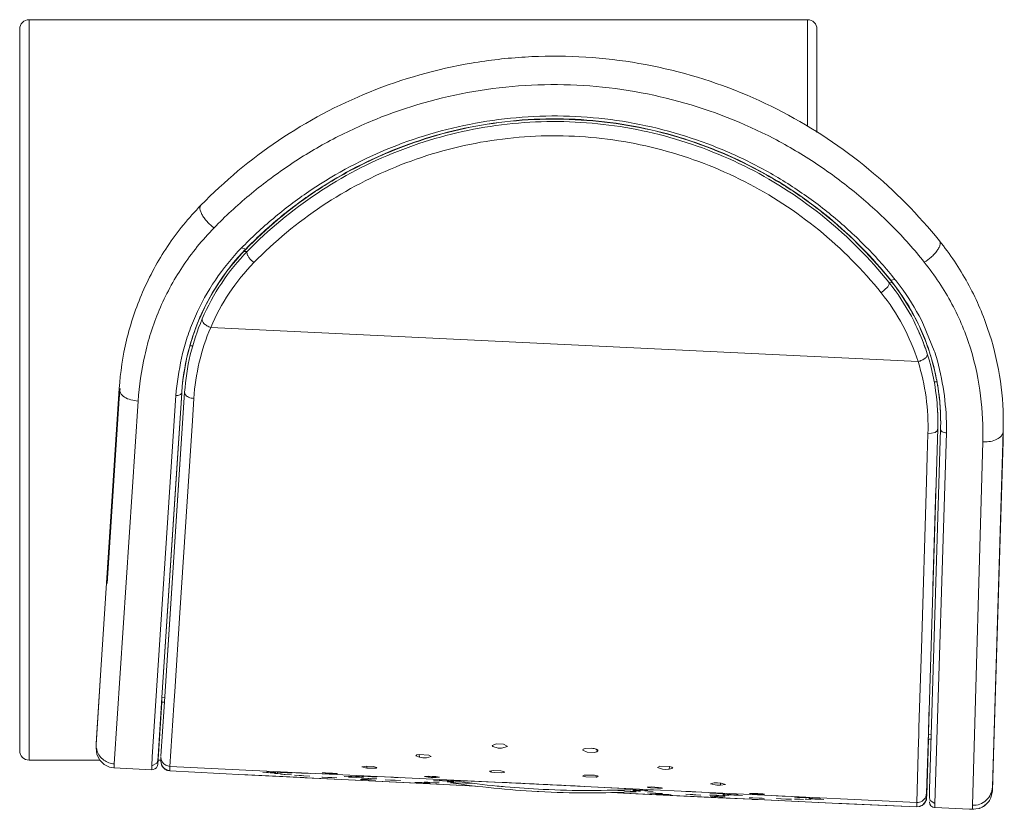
# Model space of a CAD drawing. Header units: millimetres. Extents: x 5438 to 6032, y -2661 to -1821.
# Drawn here: x 5628.68 to 5641.63, y -1906.36 to -1895.96 of the extents above; entities that cross this region are included whole.
import ezdxf

# ---------------------------------------------------------------- set-up
doc = ezdxf.new("R2010")
doc.units = ezdxf.units.MM
doc.header["$LTSCALE"] = 0.1
doc.layers.get('0').update_dxf_attribs({"lineweight": 15})

msp = doc.modelspace()

# ---------------------------------------------------------------- linework, layer by layer
at = {"color": 7, "linetype": 'Continuous'}
for p, q in [((5628.8033, -1905.7122), (5628.8034, -1895.9622)), ((5639.0534, -1895.9622), (5628.8034, -1895.9622)), ((5639.0534, -1895.9622), (5639.0534, -1897.3671)), ((5628.6784, -1905.5873), (5628.6784, -1896.0872)), ((5639.1784, -1896.0873), (5639.1784, -1897.4465)), ((5631.5998, -1898.9672), (5631.6553, -1898.9823)), ((5631.6304, -1899.0132), (5631.6772, -1899.0155)), ((5631.6553, -1898.9874), (5631.6553, -1898.9823)), ((5631.7181, -1899.1192), (5631.7638, -1899.1607)), ((5640.1283, -1899.4437), (5640.1107, -1899.4806)), ((5640.1243, -1899.4232), (5640.1715, -1899.4254)), ((5640.1245, -1899.4188), (5640.1283, -1899.4437)), ((5640.2058, -1899.3826), (5640.1492, -1899.3923)), ((5640.1492, -1899.3973), (5640.1492, -1899.3923)), ((5640.1107, -1899.4806), (5640.0241, -1899.5594)), ((5640.5826, -1899.98), (5640.7235, -1900.3231)), ((5631.194, -1900.0145), (5640.5092, -1900.4641)), ((5630.9585, -1900.2589), (5630.9202, -1900.2571)), ((5640.7588, -1900.7319), (5640.7202, -1900.7301)), ((5629.9897, -1900.8206), (5629.7432, -1904.5912)), ((5630.5506, -1904.888), (5630.8129, -1900.8738)), ((5630.8508, -1900.8687), (5630.5801, -1905.0121)), ((5630.7405, -1900.8501), (5630.7392, -1900.8617)), ((5630.8129, -1900.8791), (5630.7569, -1901.7349)), ((5630.8129, -1900.8791), (5630.8129, -1900.8738)), ((5630.8485, -1900.8686), (5630.8562, -1900.8964)), ((5629.8288, -1903.3869), (5629.9897, -1900.9481)), ((5629.9227, -1905.7607), (5630.2373, -1900.9838)), ((5630.7339, -1900.912), (5630.4251, -1905.6703)), ((5630.9526, -1901.2461), (5630.9721, -1900.9494)), ((5630.9311, -1901.575), (5630.9526, -1901.2461)), ((5640.7702, -1901.2562), (5640.7688, -1901.3514)), ((5641.6325, -1901.2644), (5641.6307, -1901.3825)), ((5641.6325, -1901.2649), (5641.6325, -1901.3931)), ((5640.6404, -1901.4156), (5640.7347, -1901.3962)), ((5640.642, -1905.4941), (5640.7688, -1901.3474)), ((5640.8061, -1901.3561), (5640.7223, -1904.0888)), ((5640.7296, -1906.2835), (5640.8843, -1901.4017)), ((5640.761, -1901.3742), (5640.7347, -1901.3962)), ((5640.7711, -1901.3474), (5640.761, -1901.3742)), ((5641.488, -1906.0648), (5641.6307, -1901.3825)), ((5641.6325, -1901.395), (5641.6307, -1901.51)), ((5640.6404, -1901.416), (5640.6312, -1901.7133)), ((5641.361, -1901.5207), (5641.2261, -1906.3065)), ((5641.6307, -1901.51), (5641.5029, -1905.6446)), ((5630.5813, -1905.0122), (5630.8069, -1901.5444)), ((5630.7878, -1903.7733), (5630.9311, -1901.575)), ((5630.7569, -1901.7349), (5630.5519, -1904.8881)), ((5640.6312, -1901.7133), (5640.621, -1902.0427)), ((5640.621, -1902.0427), (5640.5532, -1904.2447)), ((5640.7052, -1903.4281), (5640.745, -1902.1267)), ((5630.7204, -1904.8093), (5630.7878, -1903.7733)), ((5640.7223, -1904.0888), (5640.6612, -1906.0994)), ((5640.5532, -1904.2447), (5640.5213, -1905.2823)), ((5629.7432, -1904.5912), (5629.6854, -1905.4945)), ((5629.7432, -1904.5915), (5629.6929, -1905.3691)), ((5630.505, -1905.5933), (5630.5506, -1904.888)), ((5630.5519, -1904.8881), (5630.5519, -1904.948)), ((5630.5881, -1904.8898), (5630.5519, -1904.8881)), ((5630.7127, -1904.9286), (5630.7204, -1904.8093)), ((5630.5527, -1904.9481), (5630.4978, -1905.7677)), ((5630.5801, -1905.0121), (5630.5386, -1905.6613)), ((5630.5519, -1904.948), (5630.5842, -1904.9496)), ((5630.6573, -1905.794), (5630.7089, -1904.9864)), ((5630.7089, -1904.9864), (5630.7127, -1904.9286)), ((5640.6425, -1905.4941), (5640.6576, -1904.9906)), ((5640.5213, -1905.2823), (5640.5177, -1905.4022)), ((5629.6929, -1905.3691), (5629.6849, -1905.5046)), ((5640.5177, -1905.4022), (5640.5159, -1905.4599)), ((5640.6837, -1905.3771), (5640.6456, -1905.3752)), ((5629.6849, -1905.5088), (5629.6849, -1905.5046)), ((5629.6877, -1905.5448), (5629.6849, -1905.5088)), ((5629.6849, -1905.5089), (5629.6849, -1905.5507)), ((5629.6849, -1905.5507), (5629.6853, -1905.5481)), ((5634.9557, -1905.4969), (5634.901, -1905.5208)), ((5634.9011, -1905.5208), (5634.908, -1905.5315)), ((5634.908, -1905.5315), (5634.9066, -1905.5202)), ((5634.908, -1905.5315), (5634.9783, -1905.5522)), ((5635.0482, -1905.5008), (5634.9557, -1905.4969)), ((5635.0246, -1905.5542), (5635.1008, -1905.531)), ((5635.1005, -1905.5262), (5635.0482, -1905.5008)), ((5635.1003, -1905.531), (5635.1005, -1905.5262)), ((5640.5159, -1905.4599), (5640.4915, -1906.2686)), ((5640.6224, -1906.1476), (5640.642, -1905.4941)), ((5640.6464, -1905.4359), (5640.6234, -1906.1767)), ((5640.6438, -1905.4351), (5640.6837, -1905.437)), ((5630.4251, -1905.6703), (5630.4192, -1905.7857)), ((5630.4976, -1905.7169), (5630.505, -1905.5933)), ((5630.5384, -1905.6691), (5630.5384, -1905.7191)), ((5633.9084, -1905.6431), (5633.8972, -1905.6537)), ((5633.8972, -1905.6537), (5633.9434, -1905.6743)), ((5633.9396, -1905.6365), (5633.9084, -1905.6431)), ((5634.0687, -1905.6444), (5633.9396, -1905.6365)), ((5633.9434, -1905.6743), (5633.9414, -1905.6365)), ((5633.9888, -1905.6798), (5633.9434, -1905.6743)), ((5634.0382, -1905.6801), (5633.9888, -1905.6798)), ((5634.0969, -1905.6633), (5634.0382, -1905.6801)), ((5634.0687, -1905.6444), (5634.0969, -1905.6633)), ((5636.0939, -1905.5791), (5636.1524, -1905.6073)), ((5636.0986, -1905.5691), (5636.0942, -1905.5791)), ((5636.1234, -1905.5582), (5636.0986, -1905.5691)), ((5636.2116, -1905.5546), (5636.1234, -1905.5582)), ((5636.1524, -1905.6073), (5636.2425, -1905.6102)), ((5636.2425, -1905.6102), (5636.2772, -1905.6024)), ((5636.2772, -1905.6024), (5636.283, -1905.574)), ((5636.2772, -1905.6024), (5636.2937, -1905.5884)), ((5641.5029, -1905.6446), (5641.4879, -1906.1196)), ((5629.7334, -1905.7122), (5628.8033, -1905.7122)), ((5629.9216, -1905.8142), (5629.9228, -1905.7686)), ((5630.4192, -1905.7857), (5630.4188, -1905.8386)), ((5630.485, -1905.7526), (5630.4192, -1905.7857)), ((5630.4975, -1905.7169), (5630.485, -1905.7526)), ((5630.4976, -1905.7214), (5630.4976, -1905.7169)), ((5630.4976, -1905.7696), (5630.4976, -1905.7214)), ((5630.4978, -1905.7677), (5630.4976, -1905.7696)), ((5630.5386, -1905.7122), (5630.5017, -1905.7122)), ((5630.5384, -1905.7193), (5630.5384, -1905.7272)), ((5630.5384, -1905.7274), (5630.5454, -1905.7686)), ((5630.5386, -1905.7191), (5630.5473, -1905.7737)), ((5630.6029, -1905.7785), (5630.6573, -1905.794)), ((5630.6573, -1905.794), (5630.6573, -1905.8521)), ((5635.0344, -1906.0052), (5630.6573, -1905.794)), ((5633.1842, -1905.8008), (5633.2515, -1905.8168)), ((5633.244, -1905.7901), (5633.1862, -1905.798)), ((5633.3348, -1905.795), (5633.244, -1905.7901)), ((5633.2515, -1905.8168), (5633.2512, -1905.7903)), ((5633.3839, -1905.8104), (5633.3348, -1905.795)), ((5637.1091, -1905.7911), (5637.0781, -1905.8071)), ((5637.0781, -1905.8071), (5637.1433, -1905.8307)), ((5637.1091, -1905.7911), (5637.2372, -1905.7952)), ((5637.2311, -1905.8329), (5637.2367, -1905.7952)), ((5637.2372, -1905.7952), (5637.2689, -1905.8056)), ((5637.2689, -1905.8056), (5637.279, -1905.817)), ((5629.9178, -1905.8137), (5629.9181, -1905.8137)), ((5629.9178, -1905.8137), (5630.4173, -1905.8394)), ((5630.4181, -1905.8389), (5630.4173, -1905.8394)), ((5630.6186, -1905.8439), (5630.6573, -1905.8521)), ((5630.6276, -1905.847), (5630.6475, -1905.8505)), ((5630.6569, -1905.8521), (5630.6573, -1905.8521)), ((5630.6569, -1905.8521), (5631.643, -1905.9041)), ((5631.6433, -1905.904), (5630.6573, -1905.8521)), ((5631.643, -1905.9041), (5632.7376, -1905.9584)), ((5631.6602, -1905.9049), (5631.6433, -1905.904)), ((5631.6847, -1905.9061), (5631.6602, -1905.9049)), ((5632.4204, -1905.9426), (5631.6847, -1905.9061)), ((5631.9494, -1905.8769), (5631.8788, -1905.874)), ((5631.9627, -1905.8717), (5631.9268, -1905.8703)), ((5631.9268, -1905.8703), (5632.0189, -1905.8752)), ((5631.9783, -1905.8793), (5632.0785, -1905.8836)), ((5632.0785, -1905.8836), (5631.9969, -1905.8792)), ((5632.1217, -1905.8916), (5632.0326, -1905.8869)), ((5632.0692, -1905.8712), (5632.1533, -1905.8758)), ((5632.1533, -1905.8758), (5632.269, -1905.8809)), ((5632.1742, -1905.8996), (5632.1615, -1905.899)), ((5632.1738, -1905.9006), (5632.2586, -1905.9042)), ((5632.2586, -1905.9042), (5632.1742, -1905.8996)), ((5632.269, -1905.8809), (5632.2023, -1905.8772)), ((5632.3914, -1905.916), (5632.2977, -1905.9119)), ((5632.2977, -1905.9119), (5632.4216, -1905.9184)), ((5632.3307, -1905.8777), (5632.3144, -1905.8772)), ((5632.3144, -1905.8772), (5632.3895, -1905.8813)), ((5632.456, -1905.8836), (5632.3307, -1905.8777)), ((5632.3895, -1905.8813), (5632.5142, -1905.8869)), ((5632.4223, -1905.9175), (5632.3914, -1905.916)), ((5632.4216, -1905.9184), (5632.4975, -1905.9216)), ((5632.4975, -1905.9216), (5632.4223, -1905.9175)), ((5632.5142, -1905.8869), (5632.456, -1905.8836)), ((5632.6561, -1905.9349), (5632.7434, -1905.9396)), ((5632.6608, -1905.88), (5632.7432, -1905.8878)), ((5632.7386, -1905.9385), (5632.6657, -1905.9352)), ((5632.7959, -1905.8821), (5632.7044, -1905.8782)), ((5632.7432, -1905.8878), (5632.7433, -1905.8794)), ((5632.7432, -1905.8878), (5632.857, -1905.8906)), ((5632.8605, -1905.8897), (5632.7959, -1905.8821)), ((5632.9525, -1905.9259), (5633.0525, -1905.9302)), ((5633.0522, -1905.9312), (5632.9525, -1905.9259)), ((5633.116, -1905.9407), (5633.0076, -1905.935)), ((5633.0087, -1905.9222), (5633.0996, -1905.9261)), ((5633.0999, -1905.9271), (5633.0087, -1905.9222)), ((5633.0996, -1905.9261), (5633.1173, -1905.927)), ((5633.2084, -1905.9319), (5633.0999, -1905.9271)), ((5633.1137, -1905.9396), (5633.1941, -1905.9437)), ((5633.1317, -1905.9277), (5633.1173, -1905.927)), ((5633.1836, -1905.9243), (5633.2646, -1905.9277)), ((5633.2652, -1905.9287), (5633.1836, -1905.9243)), ((5633.2515, -1905.8168), (5633.3746, -1905.8155)), ((5633.2646, -1905.9277), (5633.3019, -1905.9295)), ((5633.3834, -1905.9339), (5633.2652, -1905.9287)), ((5633.316, -1905.9302), (5633.3019, -1905.9295)), ((5633.316, -1905.9302), (5633.3834, -1905.9339)), ((5633.3746, -1905.8155), (5633.3839, -1905.8104)), ((5633.4989, -1905.9333), (5633.5774, -1905.9366)), ((5633.5682, -1905.9371), (5633.4989, -1905.9333)), ((5633.6986, -1905.9429), (5633.5682, -1905.9371)), ((5633.6429, -1905.9398), (5633.6294, -1905.9391)), ((5634.008, -1905.9278), (5634.0579, -1905.9239)), ((5634.0584, -1905.9359), (5634.008, -1905.9278)), ((5634.0579, -1905.9239), (5634.109, -1905.9252)), ((5634.0722, -1905.9276), (5634.0722, -1905.937)), ((5634.109, -1905.9252), (5634.1576, -1905.9286)), ((5634.1576, -1905.9286), (5634.2077, -1905.9375)), ((5634.2077, -1905.9375), (5634.1655, -1905.9408)), ((5634.8658, -1905.859), (5634.9158, -1905.8475)), ((5634.8801, -1905.8674), (5634.8658, -1905.859)), ((5634.8902, -1905.87), (5634.8801, -1905.8674)), ((5634.8895, -1905.8575), (5634.8902, -1905.87)), ((5634.929, -1905.8759), (5634.8902, -1905.87)), ((5634.9158, -1905.8475), (5635.0168, -1905.8522)), ((5635.0248, -1905.8786), (5634.929, -1905.8759)), ((5635.0168, -1905.8522), (5635.0518, -1905.8595)), ((5635.0656, -1905.8687), (5635.0248, -1905.8786)), ((5635.0518, -1905.8595), (5635.0656, -1905.8687)), ((5636.0957, -1905.9184), (5636.1103, -1905.9106)), ((5636.136, -1905.9323), (5636.0995, -1905.9225)), ((5636.1103, -1905.9106), (5636.2472, -1905.9118)), ((5636.2702, -1905.9366), (5636.136, -1905.9323)), ((5636.2472, -1905.9118), (5636.2835, -1905.9197)), ((5636.2721, -1905.9243), (5636.2702, -1905.9366)), ((5636.2806, -1905.935), (5636.2702, -1905.9366)), ((5636.2955, -1905.928), (5636.2806, -1905.935)), ((5637.1433, -1905.8307), (5637.1859, -1905.834)), ((5637.1859, -1905.834), (5637.2309, -1905.8329)), ((5637.279, -1905.817), (5637.2309, -1905.8329)), ((5632.4343, -1905.9433), (5632.4204, -1905.9426)), ((5632.8203, -1905.9625), (5632.4343, -1905.9433)), ((5632.7376, -1905.9584), (5634.0036, -1906.0208)), ((5632.8558, -1905.9446), (5632.7877, -1905.9408)), ((5632.7906, -1905.9419), (5632.8533, -1905.9446)), ((5632.8309, -1905.963), (5632.8203, -1905.9625)), ((5632.8309, -1905.963), (5632.8203, -1905.9626)), ((5634.3486, -1906.0376), (5632.8309, -1905.963)), ((5633.2074, -1905.9446), (5633.116, -1905.9407)), ((5633.2327, -1905.9678), (5633.1652, -1905.965)), ((5633.1652, -1905.965), (5633.3137, -1905.9726)), ((5633.1803, -1905.9496), (5633.2622, -1905.9531)), ((5633.1941, -1905.9437), (5633.2074, -1905.9446)), ((5633.2767, -1905.9538), (5633.2622, -1905.9531)), ((5633.2767, -1905.9538), (5633.3794, -1905.9592)), ((5633.3649, -1905.9746), (5633.2819, -1905.9701)), ((5633.3801, -1905.9593), (5633.2982, -1905.9558)), ((5633.3137, -1905.9726), (5633.3649, -1905.9746)), ((5633.4926, -1905.9709), (5633.5623, -1905.9738)), ((5633.6227, -1905.9777), (5633.4926, -1905.9709)), ((5633.5766, -1905.9745), (5633.5623, -1905.9738)), ((5633.5766, -1905.9745), (5633.6894, -1905.9803)), ((5633.6924, -1905.9806), (5633.6227, -1905.9777)), ((5633.6429, -1905.9398), (5633.6986, -1905.9429)), ((5633.8831, -1906.0045), (5634.0517, -1906.013)), ((5634.0036, -1906.0208), (5634.6821, -1906.0538)), ((5634.1534, -1906.0092), (5634.0045, -1906.0016)), ((5634.0829, -1906.0142), (5634.023, -1906.0108)), ((5634.0517, -1906.013), (5634.0829, -1906.0142)), ((5634.0687, -1906.0042), (5634.0555, -1906.0036)), ((5634.0687, -1906.0042), (5634.1943, -1906.0105)), ((5634.1655, -1905.9408), (5634.1193, -1905.9396)), ((5634.1261, -1905.9826), (5634.1739, -1905.9853)), ((5634.1739, -1905.9853), (5634.2044, -1905.9868)), ((5634.2212, -1905.9806), (5634.1987, -1905.9797)), ((5634.2041, -1905.9802), (5634.2358, -1905.982)), ((5634.2858, -1905.9845), (5634.3957, -1905.9894)), ((5634.3073, -1905.998), (5634.3867, -1906.0016)), ((5634.6799, -1906.0537), (5634.3486, -1906.0376)), ((5634.3508, -1905.9775), (5634.4215, -1905.9789)), ((5634.3508, -1906.0093), (5634.4215, -1906.0107)), ((5634.3971, -1905.9894), (5634.3534, -1905.9869)), ((5635.0344, -1906.0052), (5634.4182, -1905.979)), ((5634.4215, -1905.9789), (5635.0333, -1906.0051)), ((5634.4215, -1906.0107), (5634.6712, -1906.0207)), ((5635.0333, -1906.0051), (5635.0869, -1906.0076)), ((5636.1144, -1906.0573), (5635.0344, -1906.0052)), ((5635.0869, -1906.0076), (5635.0974, -1906.008)), ((5636.0514, -1906.0541), (5636.0619, -1906.0546)), ((5636.0619, -1906.0546), (5636.1156, -1906.0573)), ((5640.4915, -1906.2686), (5636.1144, -1906.0573)), ((5636.1156, -1906.0573), (5636.7273, -1906.0902)), ((5636.9434, -1906.0695), (5636.9941, -1906.0655)), ((5636.9941, -1906.0655), (5637.0932, -1906.0703)), ((5637.8256, -1906.0118), (5637.7753, -1906.0224)), ((5637.7753, -1906.0224), (5637.8574, -1906.0396)), ((5637.8703, -1906.012), (5637.8256, -1906.0118)), ((5637.9171, -1906.0157), (5637.8703, -1906.012)), ((5637.9064, -1906.0415), (5637.9093, -1906.0151)), ((5637.9064, -1906.0415), (5637.975, -1906.0321)), ((5637.975, -1906.0321), (5637.9171, -1906.0157)), ((5641.488, -1906.0648), (5641.488, -1906.1178)), ((5635.5161, -1906.126), (5635.4938, -1906.1248)), ((5636.4636, -1906.1398), (5637.0924, -1906.1699)), ((5636.7945, -1906.1557), (5636.4658, -1906.1399)), ((5636.4743, -1906.1078), (5636.7273, -1906.122)), ((5636.7273, -1906.0902), (5636.798, -1906.0956)), ((5636.7273, -1906.122), (5636.798, -1906.1274)), ((5636.7517, -1906.103), (5636.7942, -1906.1055)), ((5636.7527, -1906.1156), (5636.8415, -1906.1204)), ((5636.8299, -1906.1063), (5636.757, -1906.1031)), ((5637.8729, -1906.2069), (5636.7945, -1906.1557)), ((5636.8635, -1906.1079), (5636.8299, -1906.1063)), ((5636.8631, -1906.1089), (5636.9447, -1906.1125)), ((5636.8838, -1906.1089), (5636.8635, -1906.1079)), ((5636.9123, -1906.1176), (5637.0227, -1906.1224)), ((5636.9515, -1906.1127), (5636.9277, -1906.1112)), ((5636.9532, -1906.0729), (5636.9434, -1906.0695)), ((5636.9444, -1906.1435), (5636.9967, -1906.1455)), ((5636.983, -1906.1457), (5636.9444, -1906.1435)), ((5636.9852, -1906.0769), (5636.9532, -1906.0729)), ((5637.0227, -1906.1224), (5636.9749, -1906.1197)), ((5636.983, -1906.1457), (5636.9952, -1906.1463)), ((5637.0784, -1906.0821), (5636.9852, -1906.0769)), ((5637.0576, -1906.1578), (5637.0766, -1906.159)), ((5637.2266, -1906.1656), (5637.0642, -1906.1579)), ((5637.0766, -1906.159), (5637.2574, -1906.1674)), ((5637.0794, -1906.0727), (5637.0784, -1906.0821)), ((5637.1432, -1906.0792), (5637.0924, -1906.0824)), ((5637.0924, -1906.1699), (5638.3158, -1906.2278)), ((5637.0932, -1906.0703), (5637.1302, -1906.0749)), ((5637.1302, -1906.0749), (5637.1432, -1906.0792)), ((5637.2574, -1906.1674), (5637.2266, -1906.1656)), ((5637.4507, -1906.162), (5637.5311, -1906.1654)), ((5637.5064, -1906.1652), (5637.4507, -1906.162)), ((5637.5214, -1906.127), (5637.4519, -1906.1241)), ((5637.4519, -1906.1241), (5637.5678, -1906.1302)), ((5637.5064, -1906.1652), (5637.52, -1906.1658)), ((5637.6504, -1906.1717), (5637.52, -1906.1658)), ((5637.5678, -1906.1302), (5637.5821, -1906.1309)), ((5637.6516, -1906.1338), (5637.568, -1906.1292)), ((5637.5811, -1906.1679), (5637.6504, -1906.1717)), ((5637.5821, -1906.1309), (5637.6516, -1906.1338)), ((5637.7658, -1906.171), (5637.8331, -1906.1747)), ((5637.8033, -1906.1469), (5637.7668, -1906.1455)), ((5637.7668, -1906.1455), (5637.8701, -1906.151)), ((5637.8343, -1906.1739), (5637.7691, -1906.1711)), ((5637.7706, -1906.1874), (5637.8064, -1906.1895)), ((5637.8248, -1906.1896), (5637.7712, -1906.1874)), ((5637.8473, -1906.1754), (5637.9637, -1906.1807)), ((5637.8702, -1906.15), (5637.8485, -1906.149)), ((5637.8701, -1906.151), (5637.8847, -1906.1517)), ((5637.9664, -1906.1552), (5637.8702, -1906.15)), ((5637.9655, -1906.1807), (5637.884, -1906.1763)), ((5637.8847, -1906.1517), (5637.9606, -1906.1551)), ((5637.9703, -1906.197), (5637.9197, -1906.1941)), ((5637.94, -1906.1602), (5638.0337, -1906.1652)), ((5637.9614, -1906.1738), (5637.9407, -1906.1731)), ((5637.9407, -1906.1731), (5638.0173, -1906.1773)), ((5637.9966, -1906.1694), (5638.0817, -1906.174)), ((5638.1397, -1906.1699), (5638.0313, -1906.1641)), ((5638.0337, -1906.1652), (5638.0484, -1906.1659)), ((5638.0484, -1906.1659), (5638.1397, -1906.1699)), ((5638.0817, -1906.174), (5638.1963, -1906.179)), ((5638.1963, -1906.179), (5638.0966, -1906.1737)), ((5638.3541, -1906.1503), (5638.2891, -1906.1517)), ((5638.2891, -1906.1517), (5638.3564, -1906.1586)), ((5638.4061, -1906.1611), (5638.4068, -1906.1527)), ((5638.4061, -1906.1611), (5638.4888, -1906.1613)), ((5638.7181, -1906.186), (5638.6426, -1906.1828)), ((5638.6426, -1906.1828), (5638.7489, -1906.1884)), ((5638.7491, -1906.1875), (5638.7181, -1906.186)), ((5638.7489, -1906.1884), (5638.8423, -1906.1924)), ((5638.8423, -1906.1924), (5638.7491, -1906.1875)), ((5640.6224, -1906.1476), (5640.6113, -1906.1955)), ((5640.6224, -1906.1476), (5640.6225, -1906.2057)), ((5640.6234, -1906.1767), (5640.6225, -1906.2059)), ((5640.6612, -1906.0994), (5640.6583, -1906.2063)), ((5641.468, -1906.2074), (5641.488, -1906.1175)), ((5641.4879, -1906.1196), (5641.488, -1906.1178)), ((5638.3158, -1906.2277), (5637.8729, -1906.2069)), ((5638.2833, -1906.2067), (5638.2971, -1906.2076)), ((5638.4184, -1906.2127), (5638.2933, -1906.2069)), ((5638.3263, -1906.2282), (5638.3158, -1906.2277)), ((5638.3158, -1906.2278), (5639.4641, -1906.2817)), ((5638.3159, -1906.2277), (5638.3262, -1906.2283)), ((5638.4854, -1906.2357), (5638.3263, -1906.2282)), ((5638.483, -1906.2163), (5638.4576, -1906.2148)), ((5639.464, -1906.2816), (5638.4854, -1906.2357)), ((5638.6438, -1906.2184), (5638.7022, -1906.2216)), ((5638.7682, -1906.2239), (5638.6494, -1906.2185)), ((5638.7022, -1906.2216), (5638.8435, -1906.228)), ((5638.8435, -1906.228), (5638.7682, -1906.2239)), ((5638.9233, -1906.2018), (5638.8841, -1906.2003)), ((5638.8841, -1906.2003), (5638.9814, -1906.2055)), ((5638.8845, -1906.2242), (5638.9513, -1906.2278)), ((5638.9999, -1906.2292), (5638.8875, -1906.2242)), ((5638.9814, -1906.2045), (5638.9686, -1906.2039)), ((5639.0838, -1906.2099), (5638.9814, -1906.2045)), ((5638.9814, -1906.2055), (5639.0838, -1906.2099)), ((5639.0454, -1906.2257), (5639.0246, -1906.225)), ((5639.0246, -1906.225), (5639.0991, -1906.229)), ((5639.0704, -1906.2212), (5639.1522, -1906.2256)), ((5639.0924, -1906.2168), (5639.1141, -1906.2179)), ((5639.1141, -1906.2179), (5639.2245, -1906.2227)), ((5639.2245, -1906.2227), (5639.1173, -1906.217)), ((5639.1522, -1906.2256), (5639.2701, -1906.2309)), ((5639.4884, -1906.2827), (5639.464, -1906.2816)), ((5639.4641, -1906.2817), (5640.492, -1906.3268)), ((5639.4884, -1906.2827), (5639.5054, -1906.2836)), ((5639.5054, -1906.2835), (5639.4884, -1906.2827)), ((5640.4915, -1906.3267), (5639.5054, -1906.2835)), ((5640.4915, -1906.3267), (5640.4915, -1906.2686)), ((5640.4915, -1906.3267), (5640.5315, -1906.3221)), ((5640.4915, -1906.3267), (5640.492, -1906.3268)), ((5640.492, -1906.3268), (5640.5245, -1906.324)), ((5640.6089, -1906.2586), (5640.6225, -1906.2058)), ((5640.6583, -1906.2063), (5640.6669, -1906.2432)), ((5640.6669, -1906.2432), (5640.7295, -1906.2835)), ((5640.7299, -1906.3363), (5640.7296, -1906.2932)), ((5641.2276, -1906.359), (5641.226, -1906.3164)), ((5641.3719, -1906.3202), (5641.4287, -1906.271)), ((5640.7313, -1906.3374), (5640.7305, -1906.3367)), ((5640.7313, -1906.3374), (5641.189, -1906.3577)), ((5641.189, -1906.3577), (5641.2295, -1906.3596)), ((5641.2276, -1906.359), (5641.3137, -1906.3475)), ((5641.2278, -1906.3593), (5641.2276, -1906.359)), ((5641.2282, -1906.3592), (5641.2278, -1906.3593)), ((5641.2278, -1906.3593), (5641.2437, -1906.3593))]:
    msp.add_line(p, q, dxfattribs=at)
for points in [[(5629.6853, -1905.5481), (5629.6962, -1905.6362), (5629.7332, -1905.712), (5629.7913, -1905.7691), (5629.8603, -1905.8032), (5629.9217, -1905.8142)], [(5630.4792, -1905.8131), (5630.4903, -1905.796), (5630.4977, -1905.7686)], [(5630.5473, -1905.7737), (5630.5789, -1905.8194), (5630.6276, -1905.847)], [(5630.4188, -1905.8386), (5630.4381, -1905.8369), (5630.4603, -1905.8285), (5630.4792, -1905.8131)], [(5640.5245, -1906.324), (5640.5741, -1906.3007), (5640.6089, -1906.2586)], [(5640.6583, -1906.2591), (5640.6641, -1906.2897), (5640.6798, -1906.3139), (5640.7025, -1906.3295), (5640.7266, -1906.3361), (5640.7299, -1906.3363)]]:
    msp.add_lwpolyline(points, dxfattribs=at)
for centre, radius, start, end in [((5628.8034, -1896.0873), 0.125, 89.99972, 179.92863), ((5639.0533, -1896.0874), 0.125, 0.04252, 89.99954), ((5633.7975, -1901.1084), 3.0682, 135.74605, 156.13085), ((5633.8011, -1901.0727), 2.9957, 135.90914, 155.80676), ((5633.7789, -1901.0583), 2.9338, 135.75061, 156.80744), ((5633.791, -1901.0708), 2.9836, 135.70976, 155.11214), ((5635.0154, -1902.2818), 4.7595, 135.50362, 135.85943), ((5633.7618, -1901.1112), 2.7922, 135.69126, 156.87374), ((5637.8351, -1901.255), 2.9348, 17.67957, 38.73159), ((5638.0837, -1901.0579), 2.6502, 38.27988, 38.79698), ((5637.8301, -1901.2554), 2.9748, 38.32277, 38.6158), ((5637.829, -1901.2563), 2.9762, 38.00072, 38.32277), ((5637.0293, -1901.8863), 3.9912, 38.06654, 38.23825), ((5637.8352, -1901.2567), 2.9685, 37.61954, 38.0905), ((5637.822, -1901.2616), 2.985, 24.90962, 37.99851), ((5637.8211, -1901.2673), 2.9861, 25.02006, 37.61546), ((5637.0315, -1901.8889), 4.0445, 38.29306, 38.70769), ((5637.8471, -1901.3092), 2.7931, 17.6134, 38.79196), ((5633.794, -1901.0685), 2.9875, 155.82514, 156.80116), ((5633.7873, -1901.0692), 2.9797, 155.11385, 156.73324), ((5633.7822, -1901.0654), 2.9755, 156.76782, 176.10519), ((5633.7847, -1901.0608), 2.9401, 156.80688, 176.25428), ((5633.8, -1901.0749), 2.9936, 156.72901, 164.14698), ((5633.8249, -1901.1329), 2.8587, 156.97009, 176.32012), ((5637.8334, -1901.2593), 2.9366, 19.33855, 25.0076), ((5637.8199, -1901.2677), 2.9874, 19.78539, 25.01707), ((5637.8174, -1901.2637), 2.9901, 18.37621, 24.90927), ((5633.8003, -1901.0746), 2.9938, 164.15404, 175.98727), ((5637.8314, -1901.2633), 2.9751, 19.26706, 19.78073), ((5637.8303, -1901.2567), 2.9399, 4.83161, 17.68209), ((5637.8209, -1901.2669), 2.9862, 17.76065, 19.2665), ((5637.8286, -1901.2597), 2.9781, 17.66946, 18.37102), ((5637.8075, -1901.2712), 3.0002, 14.95301, 17.7603), ((5637.813, -1901.2645), 2.9945, 10.79084, 17.66666), ((5638.2447, -1901.1527), 2.614, 18.08797, 18.50399), ((5637.7858, -1901.3243), 2.856, 358.16123, 17.52973), ((5637.8143, -1901.2695), 2.9932, 10.92404, 14.95493), ((5637.8153, -1901.2689), 2.9921, 10.33841, 10.91715), ((5637.8192, -1901.2636), 2.9883, 4.56563, 10.79617), ((5637.815, -1901.269), 2.9924, 9.08639, 10.33831), ((5633.822, -1901.2008), 3.8406, 174.28368, 176.22645), ((5636.7148, -1901.5235), 6.0122, 173.67971, 174.16188), ((5633.8619, -1901.0736), 3.0555, 176.05253, 176.25104), ((5633.8108, -1901.0755), 3.0043, 175.9843, 176.25156), ((5637.813, -1901.2693), 2.9945, 7.85073, 9.0864), ((5637.8124, -1901.2694), 2.995, 6.33892, 7.85075), ((5637.828, -1901.2569), 2.9422, 4.48257, 4.83249), ((5637.812, -1901.2694), 2.9955, 2.31021, 6.33846), ((5637.8252, -1901.261), 2.945, 2.46848, 4.56014), ((5637.8252, -1901.2571), 2.9449, 0.01861, 4.482), ((5637.8124, -1901.2642), 2.9951, 0.20241, 4.56595), ((5637.8095, -1901.2695), 2.9979, 0.1681, 2.31023), ((5637.8107, -1901.2642), 2.9967, 358.39864, 0.02494), ((5637.5884, -1901.3583), 3.2961, 0.11253, 1.70738), ((5637.6512, -1901.358), 3.2333, 359.22586, 0.11014), ((5641.5453, -1901.3798), 0.0854, 352.28909, 358.20525), ((5641.3889, -1901.1015), 0.4201, 266.19392, 267.91801), ((5629.9553, -1905.5042), 0.2706, 188.64215, 198.5971), ((5628.8034, -1905.5872), 0.125, 180.08404, 269.99973), ((5630.6634, -1905.6691), 0.125, 180.01491, 241.10091), ((5635.016, -1905.2139), 0.3404, 263.6308, 271.44129), ((5630.6627, -1905.7275), 0.1243, 199.33242, 207.56249), ((5630.6639, -1905.7268), 0.1256, 207.58958, 234.20381), ((5630.6632, -1905.7276), 0.1246, 234.20013, 244.04546), ((5630.663, -1905.7278), 0.1243, 244.08273, 249.08656), ((5631.1244, -1924.5915), 18.7386, 87.16186, 87.43592), ((5632.0323, -1907.367), 1.4962, 86.96737, 88.58765), ((5631.2441, -1925.0584), 19.2051, 87.13999, 87.41129), ((5631.2243, -1925.2584), 19.382, 87.22836, 87.3659), ((5632.69, -1906.0594), 0.1817, 85.44103, 99.23012), ((5631.8046, -1925.6509), 19.7346, 87.14445, 87.28725), ((5632.3935, -1920.8785), 14.9691, 87.00789, 87.17323), ((5632.6326, -1925.954), 20.0396, 87.14905, 87.29787), ((5634.1552, -1904.7753), 1.1647, 265.23715, 265.91541), ((5634.1816, -1904.3985), 1.5424, 265.93403, 267.68728), ((5632.3076, -1925.8074), 19.8612, 87.18827, 87.3301), ((5633.8391, -1907.7022), 1.6982, 86.98812, 88.51598), ((5633.0968, -1924.374), 18.3865, 87.11243, 87.40776), ((5633.9524, -1907.9471), 1.9463, 86.96402, 88.46499), ((5634.0568, -1908.3985), 2.4169, 87.00055, 88.35744), ((5634.2603, -1903.9688), 2.0432, 266.99952, 268.42897), ((5633.6922, -1918.2408), 12.2716, 87.32462, 87.5296), ((5635.0187, -1890.9057), 15.0966, 267.02735, 267.21709), ((5633.347, -1925.673), 19.7119, 87.17375, 87.33059), ((5633.536, -1921.8541), 15.8758, 87.05324, 87.21376), ((5633.5712, -1921.1688), 15.202, 87.05052, 87.18066), ((5634.2688, -1907.8332), 1.8358, 86.02249, 87.39846), ((5636.1729, -1893.6364), 12.475, 261.60837, 262.0035), ((5636.1729, -1893.6683), 12.475, 261.60837, 266.87924), ((5636.1731, -1893.635), 12.4764, 262.00364, 264.45244), ((5636.1729, -1893.6364), 12.4751, 264.45258, 264.94638), ((5636.173, -1893.6352), 12.4762, 264.9465, 267.23671), ((5624.5645, -2133.8885), 228.1237, 87.233675, 87.353612), ((5624.1146, -2143.5325), 237.7782, 87.122465, 87.23754), ((5637.9095, -1905.3148), 0.7267, 265.88903, 269.75878), ((5641.2381, -1906.0568), 0.25, 267.25517, 358.09799), ((5636.1729, -1893.6683), 12.475, 266.98181, 272.86514), ((5636.1729, -1893.6365), 12.475, 267.23682, 272.86514), ((5636.6976, -1908.1323), 2.0175, 87.00496, 88.43387), ((5637.6679, -1889.1552), 16.9727, 267.04955, 267.2822), ((5635.9408, -1925.0065), 18.9086, 87.23355, 87.38649), ((5636.3802, -1916.2958), 10.1993, 86.92322, 87.17006), ((5636.1547, -1922.1423), 16.0436, 87.06935, 87.18813), ((5636.1869, -1923.8753), 17.7483, 87.22855, 87.3846), ((5636.1336, -1925.0238), 18.8979, 87.08881, 87.23553), ((5637.1076, -1904.9205), 1.1619, 268.55977, 269.24853), ((5637.007, -1908.1253), 1.9769, 86.02089, 87.4952), ((5636.594, -1925.9723), 19.867, 87.18978, 87.32433), ((5636.5881, -1926.1052), 19.9621, 87.14891, 87.29241), ((5637.0936, -1922.0712), 15.9401, 87.28553, 87.44799), ((5636.9588, -1925.0788), 18.909, 87.08711, 87.37515), ((5636.915, -1925.8722), 19.7198, 87.18347, 87.32794), ((5637.1845, -1923.8525), 17.7087, 87.25919, 87.41129), ((5638.3004, -1907.9787), 1.8292, 86.84667, 88.31835), ((5638.5226, -1903.3871), 2.7764, 266.56827, 267.59435), ((5638.3185, -1907.6979), 1.5478, 85.29687, 86.94448), ((5638.4423, -1906.3379), 0.1826, 75.26278, 89.03168), ((5640.4975, -1906.1437), 0.125, 267.24335, 335.53352), ((5638.6396, -1900.0967), 6.1205, 266.79203, 267.11724), ((5637.9025, -1916.5873), 10.3874, 86.93688, 87.15346), ((5638.1794, -1922.8054), 16.6203, 87.27833, 87.4346), ((5638.2539, -1924.2335), 18.0372, 87.25635, 87.40484), ((5640.4979, -1906.2026), 0.1241, 285.73542, 289.54133), ((5640.4975, -1906.202), 0.1249, 289.58077, 301.01499), ((5640.4973, -1906.2015), 0.1254, 301.0106, 309.66529), ((5640.497, -1906.2014), 0.1257, 309.73791, 326.19395), ((5640.4981, -1906.2022), 0.1243, 326.21756, 337.47125), ((5640.4959, -1906.2014), 0.1266, 337.54294, 353.88634), ((5640.4994, -1906.2019), 0.1232, 353.91946, 358.2283), ((5641.2371, -1906.1075), 0.2519, 293.14997, 309.37257), ((5641.2393, -1906.1105), 0.2482, 309.40975, 315.74704), ((5641.2364, -1906.108), 0.252, 315.79734, 332.10938), ((5641.24, -1906.1101), 0.2479, 332.14297, 336.88795), ((5641.2392, -1906.112), 0.247, 287.54506, 289.3512), ((5641.239, -1906.1116), 0.2474, 289.35647, 293.10795)]:
    msp.add_arc(centre, radius, start, end, dxfattribs=at)
for points, knots in [([(5640.7916, -1898.8747), (5640.5151, -1898.5306), (5639.8804, -1897.8905), (5638.7437, -1897.1323), (5637.4437, -1896.6223), (5636.2788, -1896.4353), (5635.3338, -1896.4413), (5634.3998, -1896.5471), (5633.2791, -1896.8656), (5632.0685, -1897.509), (5631.3749, -1898.0884), (5631.0657, -1898.4053)], [0, 0, 0, 0, 0.1205604, 0.2441832, 0.3705488, 0.4989939, 0.5636295, 0.6281677, 0.7552378, 0.8790838, 1, 1, 1, 1]), ([(5631.2382, -1898.7048), (5631.3834, -1898.5524), (5631.6968, -1898.2651), (5632.2094, -1897.8793), (5632.7667, -1897.5418), (5633.5687, -1897.1675), (5634.6556, -1896.8597), (5636.0179, -1896.7729), (5637.3655, -1896.9905), (5638.4181, -1897.4009), (5639.18, -1897.8516), (5639.6166, -1898.1778), (5639.942, -1898.4603), (5640.2493, -1898.7533), (5640.4614, -1898.9903), (5640.5909, -1899.1562)], [0, 0, 0, 0, 0.0597244, 0.1203723, 0.1818728, 0.2442815, 0.3711737, 0.4999182, 0.6286812, 0.7555976, 0.8180066, 0.8795207, 0.9099931, 0.9402653, 1, 1, 1, 1]), ([(5640.1876, -1899.3597), (5640.1275, -1899.2848), (5640.0017, -1899.1386), (5639.8023, -1898.9277), (5639.5912, -1898.7254), (5639.293, -1898.4678), (5638.8918, -1898.1719), (5638.3709, -1897.8657), (5637.8131, -1897.6145), (5637.0295, -1897.3555), (5635.9985, -1897.1903), (5634.7533, -1897.2694), (5633.5675, -1897.6011), (5632.6737, -1898.0741), (5632.1199, -1898.4892), (5631.8271, -1898.7442), (5631.6878, -1898.8776), (5631.6205, -1898.9461)], [0, 0, 0, 0, 0.0297978, 0.0598148, 0.09004, 0.1204927, 0.182045, 0.2444601, 0.3076661, 0.3715164, 0.5001994, 0.6288805, 0.7557518, 0.8795345, 0.9401831, 0.9701996, 1, 1, 1, 1]), ([(5631.6554, -1898.9822), (5631.7886, -1898.8457), (5632.0707, -1898.5837), (5632.6961, -1898.1128), (5633.5818, -1897.6397), (5634.7587, -1897.3044), (5635.5823, -1897.2539), (5635.9942, -1897.2739)], [0, 0, 0, 0, 0.1192889, 0.2402538, 0.488865, 0.7421511, 1, 1, 1, 1]), ([(5631.6553, -1898.9874), (5631.9242, -1898.7118), (5632.3738, -1898.3337), (5633.0454, -1897.9313), (5633.7731, -1897.5903), (5634.56, -1897.3628), (5635.3745, -1897.2703), (5635.788, -1897.2692), (5635.9943, -1897.2791)], [0, 0, 0, 0, 0.2406365, 0.3637594, 0.4885747, 0.7422151, 0.8708862, 1, 1, 1, 1]), ([(5640.1245, -1899.4188), (5639.8755, -1899.1084), (5639.3097, -1898.5394), (5638.3038, -1897.8822), (5637.1814, -1897.4533), (5635.9947, -1897.2675), (5634.7956, -1897.3382), (5633.6373, -1897.6569), (5632.5729, -1898.2142), (5631.955, -1898.7261), (5631.6773, -1899.0111)], [0, 0, 0, 0, 0.1251065, 0.2501191, 0.375087, 0.5000222, 0.6249539, 0.7499119, 0.8749101, 1, 1, 1, 1]), ([(5635.9942, -1897.2739), (5636.4053, -1897.2939), (5637.2199, -1897.4227), (5638.358, -1897.8695), (5639.3546, -1898.5303), (5639.9078, -1899.0918), (5640.1491, -1899.3922)], [0, 0, 0, 0, 0.2574443, 0.5109777, 0.7590239, 1, 1, 1, 1]), ([(5635.9943, -1897.2791), (5636.2007, -1897.2891), (5636.6121, -1897.3301), (5637.414, -1897.5005), (5638.1753, -1897.8028), (5638.867, -1898.2122), (5639.4968, -1898.6775), (5639.908, -1899.0971), (5640.1492, -1899.3973)], [0, 0, 0, 0, 0.1291042, 0.2577693, 0.5114078, 0.6362259, 0.7593529, 1, 1, 1, 1]), ([(5631.7635, -1899.1606), (5632.0351, -1898.8819), (5632.6393, -1898.3812), (5633.6802, -1897.8362), (5634.813, -1897.5244), (5635.9856, -1897.4554), (5637.1461, -1897.6371), (5638.2437, -1898.0565), (5639.2275, -1898.6992), (5639.7808, -1899.2557), (5640.0243, -1899.5593)], [0, 0, 0, 0, 0.1250912, 0.2500894, 0.3750466, 0.4999773, 0.6249115, 0.7498788, 0.8748918, 1, 1, 1, 1]), ([(5629.9897, -1900.8206), (5630.0038, -1900.606), (5630.0695, -1900.1703), (5630.2816, -1899.5354), (5630.6109, -1898.9321), (5630.9031, -1898.5719), (5631.0656, -1898.4053)], [0, 0, 0, 0, 0.2393438, 0.4874148, 0.7410484, 1, 1, 1, 1]), ([(5631.2382, -1898.7048), (5631.2085, -1898.6828), (5631.1657, -1898.6444), (5631.1161, -1898.5861), (5631.0844, -1898.5394), (5631.0625, -1898.4952), (5631.0518, -1898.4569), (5631.0523, -1898.4262), (5631.0605, -1898.4105), (5631.0657, -1898.4053)], [0, 0, 0, 0, 0.2996676, 0.4639629, 0.6206515, 0.7563585, 0.8629736, 0.9408401, 1, 1, 1, 1]), ([(5630.2373, -1900.9838), (5630.2537, -1900.7829), (5630.2957, -1900.4789), (5630.4015, -1900.0809), (5630.5493, -1899.6816), (5630.807, -1899.202), (5631.0835, -1898.8613), (5631.2382, -1898.7048)], [0, 0, 0, 0, 0.2380366, 0.3608149, 0.485673, 0.7401108, 1, 1, 1, 1]), ([(5640.5909, -1899.1562), (5640.6226, -1899.1372), (5640.6689, -1899.1031), (5640.7239, -1899.0498), (5640.7599, -1899.0065), (5640.786, -1898.9645), (5640.8004, -1898.9275), (5640.8029, -1898.8969), (5640.7963, -1898.8804), (5640.7917, -1898.8748)], [0, 0, 0, 0, 0.2995777, 0.4638322, 0.6205251, 0.7562635, 0.8629429, 0.9408465, 1, 1, 1, 1]), ([(5640.7917, -1898.8748), (5640.9309, -1899.048), (5641.1769, -1899.416), (5641.442, -1900.0162), (5641.5981, -1900.6372), (5641.6324, -1901.0578), (5641.6325, -1901.2644)], [0, 0, 0, 0, 0.2585474, 0.5116815, 0.759668, 1, 1, 1, 1]), ([(5631.6774, -1899.0111), (5631.6678, -1899.0208), (5631.673, -1899.0533), (5631.6918, -1899.0867), (5631.7084, -1899.1084), (5631.7181, -1899.1192)], [0, 0, 0, 0, 0.3381182, 0.6421065, 1, 1, 1, 1]), ([(5641.3611, -1901.5207), (5641.3684, -1901.3194), (5641.3472, -1900.907), (5641.2218, -1900.2909), (5640.9725, -1899.6919), (5640.7291, -1899.3277), (5640.5909, -1899.1562)], [0, 0, 0, 0, 0.2380717, 0.4858424, 0.7396263, 1, 1, 1, 1]), ([(5640.2058, -1899.3826), (5640.243, -1899.4291), (5640.3848, -1899.6174), (5640.5055, -1899.8216), (5640.5826, -1899.98)], [0, 0, 0, 0, 0.252545, 1, 1, 1, 1]), ([(5630.9917, -1899.8668), (5630.9564, -1899.9466), (5630.8932, -1900.1078), (5630.7988, -1900.4344), (5630.7592, -1900.6845), (5630.7405, -1900.8501)], [0, 0, 0, 0, 0.2568788, 0.5091739, 1, 1, 1, 1]), ([(5631.0822, -1899.9029), (5631.0737, -1899.9223), (5631.0953, -1899.9552), (5631.1233, -1899.9785), (5631.1524, -1899.9979), (5631.1769, -1900.0088), (5631.194, -1900.0145)], [0, 0, 0, 0, 0.3805223, 0.5223505, 0.6766539, 1, 1, 1, 1]), ([(5640.6313, -1900.3637), (5640.6378, -1900.384), (5640.6131, -1900.4145), (5640.583, -1900.435), (5640.5522, -1900.4515), (5640.5268, -1900.4601), (5640.5092, -1900.4641)], [0, 0, 0, 0, 0.3805679, 0.5224026, 0.6767016, 1, 1, 1, 1]), ([(5640.7294, -1900.3411), (5640.7785, -1900.4914), (5640.8481, -1900.7963), (5640.8785, -1901.107), (5640.8831, -1901.26)], [0, 0, 0, 0, 0.5080231, 1, 1, 1, 1]), ([(5629.9897, -1900.8206), (5629.9884, -1900.8401), (5630.004, -1900.8855), (5630.0607, -1900.9383), (5630.1434, -1900.9713), (5630.2055, -1900.9823), (5630.2373, -1900.9838)], [0, 0, 0, 0, 0.1819241, 0.4164721, 0.7040751, 1, 1, 1, 1]), ([(5630.7339, -1900.912), (5630.7433, -1900.9127), (5630.7621, -1900.9115), (5630.7922, -1900.9047), (5630.8118, -1900.8864), (5630.8129, -1900.8738)], [0, 0, 0, 0, 0.3016771, 0.593907, 1, 1, 1, 1]), ([(5630.8562, -1900.8964), (5630.8663, -1900.9128), (5630.9048, -1900.939), (5630.9479, -1900.9478), (5630.9721, -1900.949)], [0, 0, 0, 0, 0.4438651, 1, 1, 1, 1]), ([(5640.8842, -1901.4017), (5640.8746, -1901.4017), (5640.8553, -1901.3997), (5640.8296, -1901.3905), (5640.8108, -1901.3757), (5640.8059, -1901.3619), (5640.8061, -1901.3561)], [0, 0, 0, 0, 0.2936231, 0.5854327, 0.8234057, 1, 1, 1, 1]), ([(5641.3737, -1901.5213), (5641.4036, -1901.5224), (5641.4636, -1901.5185), (5641.5449, -1901.4934), (5641.6065, -1901.451), (5641.6274, -1901.4099), (5641.6299, -1901.3913)], [0, 0, 0, 0, 0.2912609, 0.5783569, 0.8176002, 1, 1, 1, 1]), ([(5629.9227, -1905.7607), (5629.8993, -1905.7595), (5629.8511, -1905.749), (5629.7845, -1905.715), (5629.7295, -1905.6608), (5629.7068, -1905.6145), (5629.6988, -1905.5905)], [0, 0, 0, 0, 0.2364119, 0.4892672, 0.7450276, 1, 1, 1, 1]), ([(5636.2937, -1905.5884), (5636.2942, -1905.5846), (5636.2898, -1905.5779), (5636.2813, -1905.5723), (5636.2668, -1905.5654), (5636.2433, -1905.5589), (5636.2228, -1905.5557), (5636.2116, -1905.5546)], [0, 0, 0, 0, 0.1232855, 0.216602, 0.3345926, 0.6360641, 1, 1, 1, 1]), ([(5632.6572, -1905.9349), (5632.6569, -1905.9349), (5632.6567, -1905.935), (5632.6561, -1905.9349), (5632.6561, -1905.9349)], [0, 0, 0, 0, 0.743437, 1, 1, 1, 1]), ([(5632.6657, -1905.9352), (5632.6647, -1905.9352), (5632.6619, -1905.9351), (5632.6591, -1905.935), (5632.6572, -1905.9349)], [0, 0, 0, 0, 0.3391222, 1, 1, 1, 1]), ([(5632.857, -1905.8906), (5632.8579, -1905.8905), (5632.8589, -1905.8903), (5632.8605, -1905.89), (5632.8605, -1905.8897)], [0, 0, 0, 0, 0.7110675, 1, 1, 1, 1]), ([(5636.0995, -1905.9225), (5636.0989, -1905.9222), (5636.0974, -1905.9212), (5636.0959, -1905.9196), (5636.0957, -1905.9184)], [0, 0, 0, 0, 0.3305853, 1, 1, 1, 1]), ([(5636.2835, -1905.9197), (5636.2844, -1905.9199), (5636.2872, -1905.921), (5636.2901, -1905.9222), (5636.2919, -1905.9234)], [0, 0, 0, 0, 0.2942046, 1, 1, 1, 1]), ([(5636.2919, -1905.9234), (5636.2925, -1905.9237), (5636.2941, -1905.9248), (5636.2957, -1905.9267), (5636.2955, -1905.928)], [0, 0, 0, 0, 0.3426854, 1, 1, 1, 1]), ([(5632.8533, -1905.9446), (5632.8539, -1905.9446), (5632.8546, -1905.9444), (5632.8557, -1905.9448), (5632.8558, -1905.9446)], [0, 0, 0, 0, 0.746503, 1, 1, 1, 1]), ([(5633.3794, -1905.9592), (5633.3795, -1905.9592), (5633.3797, -1905.9593), (5633.3801, -1905.9592), (5633.3801, -1905.9593)], [0, 0, 0, 0, 0.7483932, 1, 1, 1, 1]), ([(5633.6894, -1905.9803), (5633.6901, -1905.9803), (5633.6906, -1905.9807), (5633.6924, -1905.9803), (5633.6924, -1905.9806)], [0, 0, 0, 0, 0.751832, 1, 1, 1, 1]), ([(5634.1943, -1906.0105), (5634.1957, -1906.0106), (5634.1981, -1906.0108), (5634.2016, -1906.0108), (5634.2029, -1906.0113), (5634.2044, -1906.011), (5634.2043, -1906.0112)], [0, 0, 0, 0, 0.4346216, 0.7478824, 0.9371739, 1, 1, 1, 1]), ([(5634.1987, -1905.9797), (5634.1984, -1905.9797), (5634.1981, -1905.9798), (5634.1973, -1905.9796), (5634.1974, -1905.9797)], [0, 0, 0, 0, 0.7532569, 1, 1, 1, 1]), ([(5634.1974, -1905.9797), (5634.1974, -1905.9799), (5634.1982, -1905.9797), (5634.1993, -1905.98), (5634.2015, -1905.98), (5634.2032, -1905.9802), (5634.2041, -1905.9802)], [0, 0, 0, 0, 0.0647252, 0.2537985, 0.566011, 1, 1, 1, 1]), ([(5634.3867, -1906.0016), (5634.3881, -1906.0017), (5634.3903, -1906.0017), (5634.3935, -1906.002), (5634.3949, -1906.0016), (5634.3961, -1906.002), (5634.3961, -1906.0018)], [0, 0, 0, 0, 0.4322787, 0.7450159, 0.9352172, 1, 1, 1, 1]), ([(5634.3957, -1905.9894), (5634.3961, -1905.9894), (5634.3963, -1905.9893), (5634.3971, -1905.9895), (5634.3971, -1905.9894)], [0, 0, 0, 0, 0.7535942, 1, 1, 1, 1]), ([(5636.757, -1906.1031), (5636.7557, -1906.1031), (5636.7544, -1906.1036), (5636.7518, -1906.1026), (5636.7517, -1906.103)], [0, 0, 0, 0, 0.7461296, 1, 1, 1, 1]), ([(5636.9447, -1906.1125), (5636.9457, -1906.1126), (5636.9473, -1906.1126), (5636.9495, -1906.1128), (5636.9506, -1906.1125), (5636.9514, -1906.1128), (5636.9515, -1906.1127)], [0, 0, 0, 0, 0.433995, 0.7462037, 0.9352719, 1, 1, 1, 1]), ([(5637.0642, -1906.1579), (5637.0632, -1906.1579), (5637.0617, -1906.1579), (5637.0594, -1906.1577), (5637.0586, -1906.1579), (5637.0576, -1906.1577), (5637.0576, -1906.1578)], [0, 0, 0, 0, 0.4361997, 0.7494064, 0.9378664, 1, 1, 1, 1]), ([(5637.7691, -1906.1711), (5637.7683, -1906.171), (5637.7676, -1906.1714), (5637.7658, -1906.1708), (5637.7658, -1906.171)], [0, 0, 0, 0, 0.7505759, 1, 1, 1, 1]), ([(5637.7712, -1906.1874), (5637.7711, -1906.1873), (5637.771, -1906.1874), (5637.7706, -1906.1873), (5637.7706, -1906.1874)], [0, 0, 0, 0, 0.7571874, 1, 1, 1, 1]), ([(5637.9606, -1906.1551), (5637.9621, -1906.1551), (5637.9641, -1906.1554), (5637.9657, -1906.1551), (5637.9664, -1906.1553), (5637.9664, -1906.1552)], [0, 0, 0, 0, 0.7472768, 0.935925, 1, 1, 1, 1]), ([(5637.9636, -1906.1969), (5637.9646, -1906.1969), (5637.9662, -1906.1969), (5637.9685, -1906.1971), (5637.9694, -1906.1969), (5637.9703, -1906.1971), (5637.9703, -1906.197)], [0, 0, 0, 0, 0.4364421, 0.7495031, 0.9377699, 1, 1, 1, 1]), ([(5638.2853, -1906.2067), (5638.2848, -1906.2067), (5638.2844, -1906.2068), (5638.2833, -1906.2065), (5638.2833, -1906.2067)], [0, 0, 0, 0, 0.7489509, 1, 1, 1, 1]), ([(5638.2933, -1906.2069), (5638.2924, -1906.2069), (5638.2897, -1906.2068), (5638.2871, -1906.2067), (5638.2853, -1906.2067)], [0, 0, 0, 0, 0.3207287, 1, 1, 1, 1]), ([(5638.4808, -1906.2163), (5638.4814, -1906.2163), (5638.4818, -1906.2161), (5638.4831, -1906.2165), (5638.483, -1906.2163)], [0, 0, 0, 0, 0.7523302, 1, 1, 1, 1]), ([(5638.6494, -1906.2185), (5638.648, -1906.2184), (5638.6469, -1906.219), (5638.6438, -1906.2179), (5638.6438, -1906.2184)], [0, 0, 0, 0, 0.7493898, 1, 1, 1, 1]), ([(5638.8875, -1906.2242), (5638.8867, -1906.2242), (5638.8862, -1906.2245), (5638.8844, -1906.2239), (5638.8845, -1906.2242)], [0, 0, 0, 0, 0.7522555, 1, 1, 1, 1])]:
    msp.add_open_spline(points, degree=3, knots=knots, dxfattribs=at)
for points in [[(5631.6494, -1898.9883), (5631.6514, -1898.9863), (5631.6533, -1898.9843), (5631.6552, -1898.9823)], [(5640.1492, -1899.3923), (5640.151, -1899.3945), (5640.1527, -1899.3966), (5640.1544, -1899.3988)], [(5640.8074, -1901.2536), (5640.8074, -1901.2567), (5640.8075, -1901.2598), (5640.8075, -1901.2629)], [(5640.8075, -1901.269), (5640.8075, -1901.2662), (5640.8075, -1901.2634), (5640.8074, -1901.2607)], [(5640.8063, -1901.348), (5640.8062, -1901.3507), (5640.8061, -1901.3534), (5640.8061, -1901.3561)], [(5629.9228, -1905.7686), (5629.9228, -1905.7659), (5629.9228, -1905.7633), (5629.9228, -1905.7607)], [(5633.1862, -1905.798), (5633.1852, -1905.7986), (5633.1841, -1905.7997), (5633.1842, -1905.8008)], [(5640.7296, -1906.2932), (5640.7296, -1906.29), (5640.7295, -1906.2867), (5640.7295, -1906.2835)], [(5641.226, -1906.3164), (5641.226, -1906.3131), (5641.2261, -1906.3098), (5641.2262, -1906.3065)]]:
    msp.add_open_spline(points, degree=3, dxfattribs=at)

doc.saveas('drawing.dxf')
